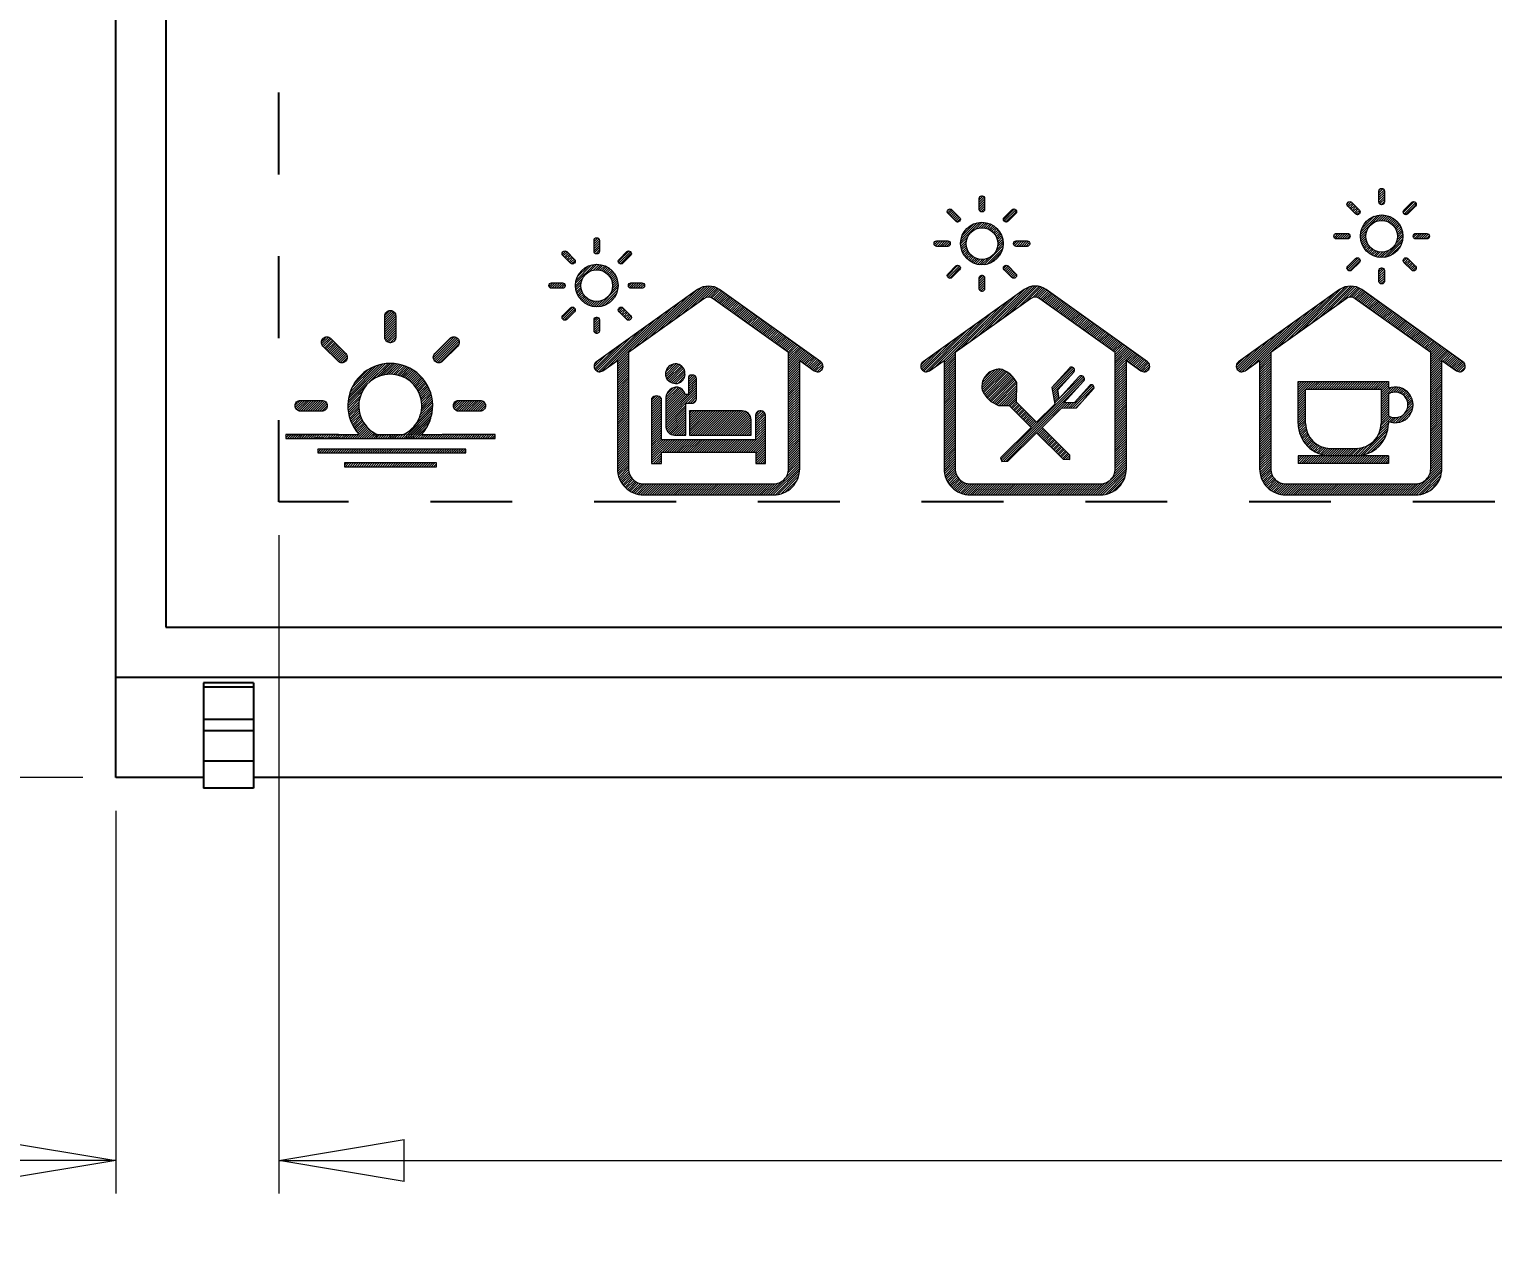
# Model space of a CAD drawing. Header units: millimetres. Extents: x 4624 to 4921, y -400 to -190.
# Drawn here: x 4691.94 to 4721.14, y -318.95 to -294.75 of the extents above; entities that cross this region are included whole.
import ezdxf

# ---------------------------------------------------------------- set-up
doc = ezdxf.new("R2010")
doc.units = ezdxf.units.MM
doc.header["$LTSCALE"] = 16.335
doc.header["$PDMODE"] = 3
doc.header["$PDSIZE"] = 8
doc.linetypes.add('DOT', pattern=[0.2, 0.1, -0.1])
doc.layers.get('0').update_dxf_attribs({"linetype": 'CONTINUOUS'})
doc.layers.get('Defpoints').update_dxf_attribs({"linetype": 'CONTINUOUS'})
doc.layers.add('DWG', color=7, linetype='CONTINUOUS')
doc.styles.add('ROMANC', font='romanc.shx', dxfattribs={"bigfont": 'gbcbig.shx'})
doc.dimstyles.new('YanXiu', dxfattribs={"dimtxt": 2.5, "dimasz": 2.5, "dimexe": 0.66, "dimexo": 0.66, "dimgap": 0.66, "dimtad": 0, "dimdsep": 46, "dimtxsty": 'ROMANC', "dimblk": 'CLOSED', "dimcen": 0, "dimclrd": 3, "dimclre": 9, "dimclrt": 42, "dimazin": 2, "dimtfac": 1, "dimtofl": 0, "dimtmove": 0, "dimatfit": 3, "dimldrblk": 'CLOSED', "dimfxl": 0, "dimlwd": 5, "dimlwe": 5, "dimarcsym": 0})
pattern_1 = [(45, (3509.869152, 180.505575), (-0.0231879591, 0.0231879591), [])]
pattern_2 = [(45, (3505.080837, 180.505575), (-0.0231879591, 0.0231879591), [])]
pattern_3 = [(45, (3507.586528, 180.505575), (-0.0231879591, 0.0231879591), [])]
pattern_4 = [(45, (3512.597066, 180.505575), (-0.0231879591, 0.0231879591), [])]

# ---------------------------------------------------------------- blocks, each defined once
blk = doc.blocks.new('_Closed')
at = {"color": 0, "linetype": 'ByBlock', "lineweight": -2}
for p, q in [((-1, 0.167), (0, 0)), ((-1, 0.167), (-1, -0.167)), ((0, 0), (-1, -0.167)), ((0, 0), (-1, 0))]:
    blk.add_line(p, q, dxfattribs=at)
blk = doc.blocks.new('*D47')
at = {"color": 9, "lineweight": 5, "transparency": 16777216}
for p, q in [((4696.918, -304.835), (4696.918, -317.972)), ((4766.918, -304.835), (4766.918, -317.972))]:
    blk.add_line(p, q, dxfattribs=at)
at = {"color": 3, "lineweight": 5, "transparency": 16777216}
for p, q in [((4699.418, -317.312), (4729.234, -317.312)), ((4764.418, -317.312), (4734.602, -317.312))]:
    blk.add_line(p, q, dxfattribs=at)
at = {"layer": 'Defpoints', "color": 0, "transparency": 16777216}
for p in [(4696.918, -304.175), (4766.918, -304.175), (4766.918, -317.312)]:
    blk.add_point(p, dxfattribs=at)
at = {"color": 3, "lineweight": 5, "transparency": 16777216, "xscale": 2.5, "yscale": 2.5, "zscale": 2.5, "rotation": 180}
blk.add_blockref('_Closed', (4696.918, -317.312), dxfattribs=at)
at = {"color": 3, "lineweight": 5, "transparency": 16777216, "xscale": 2.5, "yscale": 2.5, "zscale": 2.5}
blk.add_blockref('_Closed', (4766.918, -317.312), dxfattribs=at)
at = {"color": 42, "transparency": 16777216, "insert": (4731.918, -317.312), "char_height": 2.5, "attachment_point": 5, "style": 'ROMANC'}
blk.add_mtext('70', dxfattribs=at)
blk = doc.blocks.new('*D53')
at = {"color": 9, "lineweight": 5, "transparency": 16777216}
blk.add_line((4693.668, -310.335), (4693.668, -317.972), dxfattribs=at)
at = {"color": 3, "lineweight": 5, "transparency": 16777216}
for p, q in [((4691.168, -317.312), (4688.668, -317.312)), ((4699.418, -317.312), (4701.918, -317.312))]:
    blk.add_line(p, q, dxfattribs=at)
at = {"layer": 'Defpoints', "color": 0, "transparency": 16777216}
for p in [(4693.668, -309.675), (4693.668, -317.312), (4696.918, -317.312)]:
    blk.add_point(p, dxfattribs=at)
at = {"color": 3, "lineweight": 5, "transparency": 16777216, "xscale": 2.5, "yscale": 2.5, "zscale": 2.5}
blk.add_blockref('_Closed', (4693.668, -317.312), dxfattribs=at)
at = {"color": 3, "lineweight": 5, "transparency": 16777216, "xscale": 2.5, "yscale": 2.5, "zscale": 2.5, "rotation": 180}
blk.add_blockref('_Closed', (4696.918, -317.312), dxfattribs=at)
at = {"color": 42, "transparency": 16777216, "insert": (4684.198, -317.312), "char_height": 2.5, "attachment_point": 5, "style": 'ROMANC'}
blk.add_mtext('3.25', dxfattribs=at)
blk = doc.blocks.new('*D58')
at = {"color": 9, "lineweight": 5, "transparency": 16777216}
for p, q in [((4693.008, -265.175), (4680.72, -265.175)), ((4693.008, -309.675), (4680.72, -309.675))]:
    blk.add_line(p, q, dxfattribs=at)
at = {"color": 3, "lineweight": 5, "transparency": 16777216}
for p, q in [((4681.38, -267.675), (4681.38, -282.896)), ((4681.38, -307.175), (4681.38, -291.954))]:
    blk.add_line(p, q, dxfattribs=at)
at = {"layer": 'Defpoints', "color": 0, "transparency": 16777216}
for p in [(4693.668, -265.175), (4681.38, -309.675), (4693.668, -309.675)]:
    blk.add_point(p, dxfattribs=at)
at = {"color": 3, "lineweight": 5, "transparency": 16777216, "xscale": 2.5, "yscale": 2.5, "zscale": 2.5}
for p, rotation in [((4681.38, -265.175), 90), ((4681.38, -309.675), 270)]:
    blk.add_blockref('_Closed', p, dxfattribs=dict(at, rotation=rotation))
at = {"color": 42, "transparency": 16777216, "insert": (4681.38, -287.425), "char_height": 2.5, "attachment_point": 5, "rotation": 90, "style": 'ROMANC'}
blk.add_mtext('44.5', dxfattribs=at)

msp = doc.modelspace()

# ---------------------------------------------------------------- hatches: boundary and pattern name
at = {"lineweight": 0}
h = msp.add_hatch(dxfattribs=at)
h.set_pattern_fill('ANSI31', color=256, scale=0.010328)
h.set_pattern_definition(pattern_3)
edge = h.paths.add_edge_path()
edge.add_line((4711.621, -298.345), (4711.625, -298.349))
edge.add_arc((4711.589, -298.386), 0.0517, -45, 45, ccw=False)
edge.add_line((4711.625, -298.422), (4711.47, -298.577))
edge.add_arc((4711.434, -298.54), 0.0517, 225, 315, ccw=False)
edge.add_line((4711.397, -298.577), (4711.393, -298.573))
edge.add_arc((4711.43, -298.536), 0.0517, 135, 225, ccw=False)
edge.add_line((4711.393, -298.5), (4711.548, -298.345))
edge.add_arc((4711.585, -298.382), 0.0517, 45, 135, ccw=False)
edge = h.paths.add_edge_path()
edge.add_line((4711.902, -299.019), (4711.902, -299.024))
edge.add_arc((4711.851, -299.024), 0.0517, 270, 360, ccw=False)
edge.add_line((4711.851, -299.076), (4711.632, -299.076))
edge.add_arc((4711.632, -299.024), 0.0517, 180, 270, ccw=False)
edge.add_line((4711.58, -299.024), (4711.58, -299.019))
edge.add_arc((4711.632, -299.019), 0.0517, 90, 180, ccw=False)
edge.add_line((4711.632, -298.967), (4711.851, -298.967))
edge.add_arc((4711.851, -299.019), 0.0517, 0, 90, ccw=False)
edge = h.paths.add_edge_path()
edge.add_line((4711.625, -299.694), (4711.621, -299.698))
edge.add_arc((4711.585, -299.661), 0.0517, 225, 315, ccw=False)
edge.add_line((4711.548, -299.698), (4711.393, -299.543))
edge.add_arc((4711.43, -299.507), 0.0517, 135, 225, ccw=False)
edge.add_line((4711.393, -299.47), (4711.397, -299.466))
edge.add_arc((4711.434, -299.503), 0.0517, 45, 135, ccw=False)
edge.add_line((4711.47, -299.466), (4711.625, -299.621))
edge.add_arc((4711.589, -299.657), 0.0517, -45, 45, ccw=False)
edge = h.paths.add_edge_path()
edge.add_line((4710.952, -299.975), (4710.946, -299.975))
edge.add_arc((4710.946, -299.923), 0.0517, 180, 270, ccw=False)
edge.add_line((4710.894, -299.923), (4710.894, -299.705))
edge.add_arc((4710.946, -299.705), 0.0517, 90, 180, ccw=False)
edge.add_line((4710.946, -299.653), (4710.952, -299.653))
edge.add_arc((4710.952, -299.705), 0.0517, 0, 90, ccw=False)
edge.add_line((4711.003, -299.705), (4711.003, -299.923))
edge.add_arc((4710.952, -299.923), 0.0517, -90, 0, ccw=False)
edge = h.paths.add_edge_path()
edge.add_line((4710.277, -299.698), (4710.273, -299.694))
edge.add_arc((4710.309, -299.657), 0.0517, 135, 225, ccw=False)
edge.add_line((4710.273, -299.621), (4710.427, -299.466))
edge.add_arc((4710.464, -299.503), 0.0517, 45, 135, ccw=False)
edge.add_line((4710.5, -299.466), (4710.504, -299.47))
edge.add_arc((4710.468, -299.507), 0.0517, -45, 45, ccw=False)
edge.add_line((4710.504, -299.543), (4710.35, -299.698))
edge.add_arc((4710.313, -299.661), 0.0517, 225, 315, ccw=False)
edge = h.paths.add_edge_path()
edge.add_line((4709.995, -299.024), (4709.995, -299.019))
edge.add_arc((4710.047, -299.019), 0.0517, 90, 180, ccw=False)
edge.add_line((4710.047, -298.967), (4710.266, -298.967))
edge.add_arc((4710.266, -299.019), 0.0517, 0, 90, ccw=False)
edge.add_line((4710.317, -299.019), (4710.317, -299.024))
edge.add_arc((4710.266, -299.024), 0.0517, 270, 360, ccw=False)
edge.add_line((4710.266, -299.076), (4710.047, -299.076))
edge.add_arc((4710.047, -299.024), 0.0517, 180, 270, ccw=False)
edge = h.paths.add_edge_path()
edge.add_line((4710.273, -298.349), (4710.277, -298.345))
edge.add_arc((4710.313, -298.382), 0.0517, 45, 135, ccw=False)
edge.add_line((4710.35, -298.345), (4710.504, -298.5))
edge.add_arc((4710.468, -298.536), 0.0517, -45, 45, ccw=False)
edge.add_line((4710.504, -298.573), (4710.5, -298.577))
edge.add_arc((4710.464, -298.54), 0.0517, 225, 315, ccw=False)
edge.add_line((4710.427, -298.577), (4710.273, -298.422))
edge.add_arc((4710.309, -298.386), 0.0517, 135, 225, ccw=False)
edge = h.paths.add_edge_path()
edge.add_line((4710.946, -298.068), (4710.952, -298.068))
edge.add_arc((4710.952, -298.12), 0.0517, 0, 90, ccw=False)
edge.add_line((4711.003, -298.12), (4711.003, -298.338))
edge.add_arc((4710.952, -298.338), 0.0517, -90, 0, ccw=False)
edge.add_line((4710.952, -298.39), (4710.946, -298.39))
edge.add_arc((4710.946, -298.338), 0.0517, 180, 270, ccw=False)
edge.add_line((4710.894, -298.338), (4710.894, -298.12))
edge.add_arc((4710.946, -298.12), 0.0517, 90, 180, ccw=False)
edge = h.paths.add_edge_path()
edge.add_arc((4710.949, -299.021), 0.425, 0, 360)
edge = h.paths.add_edge_path(flags=17)
edge.add_arc((4710.949, -299.021), 0.316, 0, 360)
h = msp.add_hatch(dxfattribs=at)
h.set_pattern_fill('ANSI31', color=256, scale=0.010328)
h.set_pattern_definition(pattern_2)
edge = h.paths.add_edge_path()
edge.add_line((4719.597, -298.197), (4719.601, -298.201))
edge.add_arc((4719.564, -298.238), 0.0517, -45, 45, ccw=False)
edge.add_line((4719.601, -298.274), (4719.446, -298.429))
edge.add_arc((4719.41, -298.393), 0.0517, 225, 315, ccw=False)
edge.add_line((4719.373, -298.429), (4719.369, -298.425))
edge.add_arc((4719.406, -298.388), 0.0517, 135, 225, ccw=False)
edge.add_line((4719.369, -298.352), (4719.524, -298.197))
edge.add_arc((4719.56, -298.234), 0.0517, 45, 135, ccw=False)
edge = h.paths.add_edge_path()
edge.add_line((4719.878, -298.871), (4719.878, -298.876))
edge.add_arc((4719.827, -298.876), 0.0517, -90, 0, ccw=False)
edge.add_line((4719.827, -298.928), (4719.608, -298.928))
edge.add_arc((4719.608, -298.876), 0.0517, 180, 270, ccw=False)
edge.add_line((4719.556, -298.876), (4719.556, -298.871))
edge.add_arc((4719.608, -298.871), 0.0517, 90, 180, ccw=False)
edge.add_line((4719.608, -298.819), (4719.827, -298.819))
edge.add_arc((4719.827, -298.871), 0.0517, 0, 90, ccw=False)
edge = h.paths.add_edge_path()
edge.add_line((4719.601, -299.546), (4719.597, -299.55))
edge.add_arc((4719.56, -299.513), 0.0517, 225, 315, ccw=False)
edge.add_line((4719.524, -299.55), (4719.369, -299.395))
edge.add_arc((4719.406, -299.359), 0.0517, 135, 225, ccw=False)
edge.add_line((4719.369, -299.322), (4719.373, -299.318))
edge.add_arc((4719.41, -299.355), 0.0517, 45, 135, ccw=False)
edge.add_line((4719.446, -299.318), (4719.601, -299.473))
edge.add_arc((4719.564, -299.509), 0.0517, -45, 45, ccw=False)
edge = h.paths.add_edge_path()
edge.add_line((4718.928, -299.827), (4718.922, -299.827))
edge.add_arc((4718.922, -299.775), 0.0517, 180, 270, ccw=False)
edge.add_line((4718.87, -299.775), (4718.87, -299.557))
edge.add_arc((4718.922, -299.557), 0.0517, 90, 180, ccw=False)
edge.add_line((4718.922, -299.505), (4718.928, -299.505))
edge.add_arc((4718.928, -299.557), 0.0517, 0, 90, ccw=False)
edge.add_line((4718.979, -299.557), (4718.979, -299.775))
edge.add_arc((4718.928, -299.775), 0.0517, -90, 0, ccw=False)
edge = h.paths.add_edge_path()
edge.add_line((4718.252, -299.55), (4718.248, -299.546))
edge.add_arc((4718.285, -299.509), 0.0517, 135, 225, ccw=False)
edge.add_line((4718.248, -299.473), (4718.403, -299.318))
edge.add_arc((4718.44, -299.355), 0.0517, 45, 135, ccw=False)
edge.add_line((4718.476, -299.318), (4718.48, -299.322))
edge.add_arc((4718.444, -299.359), 0.0517, -45, 45, ccw=False)
edge.add_line((4718.48, -299.395), (4718.325, -299.55))
edge.add_arc((4718.289, -299.513), 0.0517, 225, 315, ccw=False)
edge = h.paths.add_edge_path()
edge.add_line((4717.971, -298.876), (4717.971, -298.871))
edge.add_arc((4718.023, -298.871), 0.0517, 90, 180, ccw=False)
edge.add_line((4718.023, -298.819), (4718.241, -298.819))
edge.add_arc((4718.241, -298.871), 0.0517, 0, 90, ccw=False)
edge.add_line((4718.293, -298.871), (4718.293, -298.876))
edge.add_arc((4718.241, -298.876), 0.0517, -90, 0, ccw=False)
edge.add_line((4718.241, -298.928), (4718.023, -298.928))
edge.add_arc((4718.023, -298.876), 0.0517, 180, 270, ccw=False)
edge = h.paths.add_edge_path()
edge.add_line((4718.248, -298.201), (4718.252, -298.197))
edge.add_arc((4718.289, -298.234), 0.0517, 45, 135, ccw=False)
edge.add_line((4718.325, -298.197), (4718.48, -298.352))
edge.add_arc((4718.444, -298.388), 0.0517, -45, 45, ccw=False)
edge.add_line((4718.48, -298.425), (4718.476, -298.429))
edge.add_arc((4718.44, -298.393), 0.0517, 225, 315, ccw=False)
edge.add_line((4718.403, -298.429), (4718.248, -298.274))
edge.add_arc((4718.285, -298.238), 0.0517, 135, 225, ccw=False)
edge = h.paths.add_edge_path()
edge.add_line((4718.922, -297.92), (4718.928, -297.92))
edge.add_arc((4718.928, -297.972), 0.0517, 0, 90, ccw=False)
edge.add_line((4718.979, -297.972), (4718.979, -298.19))
edge.add_arc((4718.928, -298.19), 0.0517, -90, 0, ccw=False)
edge.add_line((4718.928, -298.242), (4718.922, -298.242))
edge.add_arc((4718.922, -298.19), 0.0517, 180, 270, ccw=False)
edge.add_line((4718.87, -298.19), (4718.87, -297.972))
edge.add_arc((4718.922, -297.972), 0.0517, 90, 180, ccw=False)
edge = h.paths.add_edge_path()
edge.add_arc((4718.925, -298.874), 0.425, 0, 360)
edge = h.paths.add_edge_path(flags=17)
edge.add_arc((4718.925, -298.874), 0.316, 0, 360)
h = msp.add_hatch(dxfattribs=at)
h.set_pattern_fill('ANSI31', color=256, scale=0.010328)
h.set_pattern_definition(pattern_1)
edge = h.paths.add_edge_path()
edge.add_line((4703.936, -299.182), (4703.94, -299.186))
edge.add_arc((4703.904, -299.223), 0.0517, -45, 45, ccw=False)
edge.add_line((4703.94, -299.259), (4703.786, -299.414))
edge.add_arc((4703.749, -299.377), 0.0517, 225, 315, ccw=False)
edge.add_line((4703.713, -299.414), (4703.709, -299.41))
edge.add_arc((4703.745, -299.373), 0.0517, 135, 225, ccw=False)
edge.add_line((4703.709, -299.337), (4703.863, -299.182))
edge.add_arc((4703.9, -299.219), 0.0517, 45, 135, ccw=False)
edge = h.paths.add_edge_path()
edge.add_line((4704.218, -299.855), (4704.218, -299.861))
edge.add_arc((4704.166, -299.861), 0.0517, 270, 360, ccw=False)
edge.add_line((4704.166, -299.913), (4703.947, -299.913))
edge.add_arc((4703.947, -299.861), 0.0517, 180, 270, ccw=False)
edge.add_line((4703.896, -299.861), (4703.896, -299.855))
edge.add_arc((4703.947, -299.855), 0.0517, 90, 180, ccw=False)
edge.add_line((4703.947, -299.804), (4704.166, -299.804))
edge.add_arc((4704.166, -299.855), 0.0517, 0, 90, ccw=False)
edge = h.paths.add_edge_path()
edge.add_line((4703.94, -300.531), (4703.936, -300.535))
edge.add_arc((4703.9, -300.498), 0.0517, 225, 315, ccw=False)
edge.add_line((4703.863, -300.535), (4703.709, -300.38))
edge.add_arc((4703.745, -300.343), 0.0517, 135, 225, ccw=False)
edge.add_line((4703.709, -300.307), (4703.713, -300.303))
edge.add_arc((4703.749, -300.339), 0.0517, 45, 135, ccw=False)
edge.add_line((4703.786, -300.303), (4703.94, -300.458))
edge.add_arc((4703.904, -300.494), 0.0517, -45, 45, ccw=False)
edge = h.paths.add_edge_path()
edge.add_line((4703.267, -300.812), (4703.261, -300.812))
edge.add_arc((4703.261, -300.76), 0.0517, 180, 270, ccw=False)
edge.add_line((4703.209, -300.76), (4703.209, -300.541))
edge.add_arc((4703.261, -300.541), 0.0517, 90, 180, ccw=False)
edge.add_line((4703.261, -300.49), (4703.267, -300.49))
edge.add_arc((4703.267, -300.541), 0.0517, 0, 90, ccw=False)
edge.add_line((4703.319, -300.541), (4703.319, -300.76))
edge.add_arc((4703.267, -300.76), 0.0517, -90, 0, ccw=False)
edge = h.paths.add_edge_path()
edge.add_line((4702.592, -300.535), (4702.588, -300.531))
edge.add_arc((4702.624, -300.494), 0.0517, 135, 225, ccw=False)
edge.add_line((4702.588, -300.458), (4702.742, -300.303))
edge.add_arc((4702.779, -300.339), 0.0517, 45, 135, ccw=False)
edge.add_line((4702.815, -300.303), (4702.819, -300.307))
edge.add_arc((4702.783, -300.343), 0.0517, -45, 45, ccw=False)
edge.add_line((4702.819, -300.38), (4702.665, -300.535))
edge.add_arc((4702.628, -300.498), 0.0517, 225, 315, ccw=False)
edge = h.paths.add_edge_path()
edge.add_line((4702.31, -299.861), (4702.31, -299.855))
edge.add_arc((4702.362, -299.855), 0.0517, 90, 180, ccw=False)
edge.add_line((4702.362, -299.804), (4702.581, -299.804))
edge.add_arc((4702.581, -299.855), 0.0517, 0, 90, ccw=False)
edge.add_line((4702.632, -299.855), (4702.632, -299.861))
edge.add_arc((4702.581, -299.861), 0.0517, -90, 0, ccw=False)
edge.add_line((4702.581, -299.913), (4702.362, -299.913))
edge.add_arc((4702.362, -299.861), 0.0517, 180, 270, ccw=False)
edge = h.paths.add_edge_path()
edge.add_line((4702.588, -299.186), (4702.592, -299.182))
edge.add_arc((4702.628, -299.219), 0.0517, 45, 135, ccw=False)
edge.add_line((4702.665, -299.182), (4702.819, -299.337))
edge.add_arc((4702.783, -299.373), 0.0517, -45, 45, ccw=False)
edge.add_line((4702.819, -299.41), (4702.815, -299.414))
edge.add_arc((4702.779, -299.377), 0.0517, 225, 315, ccw=False)
edge.add_line((4702.742, -299.414), (4702.588, -299.259))
edge.add_arc((4702.624, -299.223), 0.0517, 135, 225, ccw=False)
edge = h.paths.add_edge_path()
edge.add_line((4703.261, -298.905), (4703.267, -298.905))
edge.add_arc((4703.267, -298.956), 0.0517, 0, 90, ccw=False)
edge.add_line((4703.319, -298.956), (4703.319, -299.175))
edge.add_arc((4703.267, -299.175), 0.0517, -90, 0, ccw=False)
edge.add_line((4703.267, -299.227), (4703.261, -299.227))
edge.add_arc((4703.261, -299.175), 0.0517, 180, 270, ccw=False)
edge.add_line((4703.209, -299.175), (4703.209, -298.956))
edge.add_arc((4703.261, -298.956), 0.0517, 90, 180, ccw=False)
edge = h.paths.add_edge_path()
edge.add_arc((4703.264, -299.858), 0.425, 0, 360)
edge = h.paths.add_edge_path(flags=17)
edge.add_arc((4703.264, -299.858), 0.316, 0, 360)
h = msp.add_hatch(dxfattribs=at)
h.set_pattern_fill('ANSI31', color=256, scale=0.010328)
h.set_pattern_definition(pattern_1)
h.paths.add_polyline_path([(4705.716, -299.94, 0.320007), (4705.274, -299.94), (4703.257, -301.378, 0.414214), (4703.231, -301.532, 0.414214), (4703.386, -301.558), (4703.677, -301.351), (4703.677, -303.512, 0.414214), (4704.2, -304.036), (4706.789, -304.036, 0.414214), (4707.313, -303.512), (4707.313, -301.351), (4707.603, -301.558, 0.414214), (4707.758, -301.532, 0.414214), (4707.732, -301.378)])
h.paths.add_polyline_path([(4707.091, -301.193), (4707.091, -303.512, -0.414214), (4706.789, -303.814), (4704.2, -303.814, -0.414214), (4703.899, -303.512), (4703.899, -301.193), (4705.402, -300.12, -0.320007), (4705.587, -300.12)], flags=16)
h.paths.add_polyline_path([(4706.628, -303.406), (4706.435, -303.406), (4706.435, -303.181), (4704.555, -303.181), (4704.554, -303.406), (4704.358, -303.406), (4704.357, -302.112, -0.53719), (4704.554, -302.112), (4704.554, -302.934), (4706.434, -302.934), (4706.434, -302.402), (4706.506, -302.35), (4706.611, -302.372), (4706.628, -302.432)], flags=0)
h.paths.add_polyline_path([(4706.344, -302.537), (4706.344, -302.844), (4705.114, -302.844), (4705.114, -302.359), (4706.164, -302.359, -0.41095)], flags=0)
h.paths.add_polyline_path([(4705.257, -301.711), (4705.257, -302.095, -0.328197), (4705.188, -302.205), (4705.043, -302.205), (4705.043, -302.844), (4704.838, -302.844, -0.392862), (4704.641, -302.684), (4704.641, -302.139, -0.468368), (4704.883, -301.886, -0.285151), (4705.031, -302.032), (4705.093, -302.032), (4705.093, -301.704, -0.474701), (4705.15, -301.645, -0.5067)], flags=0)
h.paths.add_polyline_path([(4705.024, -301.614, -0.168253), (4705.003, -301.713, -0.200639), (4704.908, -301.802, -0.179869), (4704.766, -301.797, -0.093538), (4704.693, -301.752, -0.283446), (4704.635, -301.599, -0.101433), (4704.665, -301.519, -0.191737), (4704.753, -301.44, -0.1917), (4704.899, -301.431, -0.08665), (4704.952, -301.459, -0.249248)], flags=0)
h = msp.add_hatch(dxfattribs=at)
h.set_pattern_fill('ANSI31', color=256, scale=0.010328)
h.set_pattern_definition(pattern_3)
h.paths.add_polyline_path([(4713.831, -301.351), (4714.121, -301.558, 0.414214), (4714.276, -301.532, 0.414214), (4714.25, -301.378), (4712.234, -299.94, 0.320007), (4711.791, -299.94), (4709.775, -301.378, 0.414214), (4709.749, -301.532, 0.414214), (4709.904, -301.558), (4710.194, -301.351), (4710.194, -303.512, 0.414214), (4710.718, -304.036), (4713.307, -304.036, 0.414214), (4713.831, -303.512)])
h.paths.add_polyline_path([(4713.609, -303.512, -0.414214), (4713.307, -303.814), (4710.718, -303.814, -0.414214), (4710.416, -303.512), (4710.416, -301.193), (4711.92, -300.12, -0.320007), (4712.105, -300.12), (4713.609, -301.193)], flags=16)
h.paths.add_polyline_path([(4713.174, -301.921), (4712.834, -302.298), (4712.536, -302.305), (4712.148, -302.69), (4712.706, -303.243), (4712.702, -303.325), (4712.57, -303.322), (4712.04, -302.796), (4711.469, -303.362), (4711.346, -303.366), (4711.321, -303.296), (4711.933, -302.69), (4711.49, -302.251), (4711.282, -302.249, -0.215452), (4710.956, -301.943, -0.538848), (4711.358, -301.535, -0.169507), (4711.647, -301.794), (4711.641, -302.187), (4712.04, -302.583), (4712.403, -302.223), (4712.344, -301.892), (4712.693, -301.504, -1), (4712.783, -301.585), (4712.465, -301.938), (4712.492, -302.112), (4712.883, -301.678, -1), (4712.978, -301.763), (4712.586, -302.197), (4712.794, -302.193), (4713.1, -301.854, -1)], flags=0)
h = msp.add_hatch(dxfattribs=at)
h.set_pattern_fill('ANSI31', color=256, scale=0.010328)
h.set_pattern_definition(pattern_2)
h.paths.add_polyline_path([(4720.416, -301.558, 0.414214), (4720.57, -301.532, 0.414214), (4720.545, -301.378), (4718.528, -299.94, 0.320007), (4718.086, -299.94), (4716.07, -301.378, 0.414214), (4716.044, -301.532, 0.414214), (4716.199, -301.558), (4716.489, -301.351), (4716.489, -303.512, 0.414214), (4717.013, -304.036), (4719.602, -304.036, 0.414214), (4720.125, -303.512), (4720.125, -301.351)])
h.paths.add_polyline_path([(4719.903, -303.512, -0.414214), (4719.602, -303.814), (4717.013, -303.814, -0.414214), (4716.711, -303.512), (4716.711, -301.193), (4718.215, -300.12, -0.320007), (4718.399, -300.12), (4719.903, -301.193)], flags=16)
h.paths.add_polyline_path([(4719.06, -302.568), (4719.06, -302.607, -0.414214), (4718.413, -303.254), (4719.06, -303.254), (4719.06, -303.406), (4717.258, -303.406), (4717.258, -303.254), (4717.905, -303.254, -0.414214), (4717.258, -302.607), (4717.258, -301.775), (4719.06, -301.775), (4719.06, -301.909, -1.486046)], flags=0)
h.paths.add_polyline_path([(4719.06, -302.454), (4719.06, -302.022, -1.797434)], flags=0)
h.paths.add_polyline_path([(4718.913, -301.923), (4718.913, -302.607, -0.414214), (4718.413, -303.106), (4717.905, -303.106, -0.414214), (4717.406, -302.607), (4717.406, -301.923)], flags=0)
h = msp.add_hatch(dxfattribs=at)
h.set_pattern_fill('ANSI31', color=256, scale=0.010328)
h.set_pattern_definition(pattern_4)
h.paths.add_polyline_path([(4700.65, -303.122), (4697.697, -303.122), (4697.697, -303.198), (4700.65, -303.198)])
h.paths.add_polyline_path([(4700.065, -303.473), (4700.065, -303.397), (4698.229, -303.397), (4698.229, -303.473)])
edge = h.paths.add_edge_path(flags=17)
edge.add_line((4701.044, -302.254), (4701.044, -302.259))
edge.add_arc((4700.938, -302.259), 0.106, 270, 360, ccw=False)
edge.add_line((4700.938, -302.365), (4700.509, -302.365))
edge.add_arc((4700.509, -302.259), 0.106, 180, 270, ccw=False)
edge.add_line((4700.403, -302.259), (4700.403, -302.254))
edge.add_arc((4700.509, -302.254), 0.106, 90, 180, ccw=False)
edge.add_line((4700.509, -302.148), (4700.938, -302.148))
edge.add_arc((4700.938, -302.254), 0.106, 0, 90, ccw=False)
edge = h.paths.add_edge_path()
edge.add_line((4699.142, -300.356), (4699.147, -300.356))
edge.add_arc((4699.147, -300.463), 0.106, 0, 90, ccw=False)
edge.add_line((4699.253, -300.463), (4699.253, -300.892))
edge.add_arc((4699.147, -300.892), 0.106, 270, 360, ccw=False)
edge.add_line((4699.147, -300.998), (4699.142, -300.998))
edge.add_arc((4699.142, -300.892), 0.106, 180, 270, ccw=False)
edge.add_line((4699.036, -300.892), (4699.036, -300.463))
edge.add_arc((4699.142, -300.463), 0.106, 90, 180, ccw=False)
edge = h.paths.add_edge_path()
edge.add_line((4700.486, -300.911), (4700.489, -300.914))
edge.add_arc((4700.414, -300.99), 0.106, -45, 45, ccw=False)
edge.add_line((4700.489, -301.065), (4700.186, -301.368))
edge.add_arc((4700.111, -301.293), 0.106, 225, 315, ccw=False)
edge.add_line((4700.036, -301.368), (4700.033, -301.365))
edge.add_arc((4700.108, -301.29), 0.106, 135, 225, ccw=False)
edge.add_line((4700.033, -301.215), (4700.336, -300.911))
edge.add_arc((4700.411, -300.987), 0.106, 45, 135, ccw=False)
edge = h.paths.add_edge_path(flags=17)
edge.add_line((4697.245, -302.259), (4697.245, -302.254))
edge.add_arc((4697.351, -302.254), 0.106, 90, 180, ccw=False)
edge.add_line((4697.351, -302.148), (4697.78, -302.148))
edge.add_arc((4697.78, -302.254), 0.106, 0, 90, ccw=False)
edge.add_line((4697.886, -302.254), (4697.886, -302.259))
edge.add_arc((4697.78, -302.259), 0.106, 270, 360, ccw=False)
edge.add_line((4697.78, -302.365), (4697.351, -302.365))
edge.add_arc((4697.351, -302.259), 0.106, 180, 270, ccw=False)
edge = h.paths.add_edge_path()
edge.add_line((4697.8, -300.914), (4697.803, -300.911))
edge.add_arc((4697.878, -300.987), 0.106, 45, 135, ccw=False)
edge.add_line((4697.953, -300.911), (4698.256, -301.215))
edge.add_arc((4698.181, -301.29), 0.106, -45, 45, ccw=False)
edge.add_line((4698.256, -301.365), (4698.253, -301.368))
edge.add_arc((4698.178, -301.293), 0.106, 225, 315, ccw=False)
edge.add_line((4698.103, -301.368), (4697.8, -301.065))
edge.add_arc((4697.875, -300.99), 0.106, 135, 225, ccw=False)
edge = h.paths.add_edge_path()
edge.add_line((4699.765, -302.832), (4700.18, -302.832))
edge.add_line((4701.24, -302.908), (4701.24, -302.832))
edge.add_line((4698.113, -302.832), (4698.524, -302.832))
edge.add_line((4698.891, -302.832), (4699.398, -302.832))
edge.add_line((4701.24, -302.832), (4700.18, -302.832))
edge.add_line((4697.057, -302.907), (4701.24, -302.908))
edge.add_line((4697.057, -302.832), (4697.057, -302.907))
edge.add_line((4698.113, -302.832), (4697.057, -302.832))
edge.add_arc((4699.144, -302.256), 0.846, 317.1144, 582.8856)
edge.add_arc((4699.144, -302.256), 0.629, 293.7233, 606.2767)
h = msp.add_hatch(dxfattribs=at)
h.set_pattern_fill('ANSI31', color=256, scale=0.010328)
h.set_pattern_definition(pattern_4)
h.paths.add_polyline_path([(4698.524, -302.832), (4698.113, -302.832), (4697.057, -302.832), (4697.057, -302.907), (4701.24, -302.908), (4701.24, -302.832), (4700.18, -302.832), (4699.765, -302.832, 2.293002)])
h.paths.add_polyline_path([(4699.398, -302.832), (4698.891, -302.832, -4.755778)], flags=16)
h = msp.add_hatch(dxfattribs=at)
h.set_pattern_fill('ANSI31', color=256, scale=0.010328)
h.set_pattern_definition(pattern_1)
edge = h.paths.add_edge_path()
edge.add_arc((4704.788, -301.628), 0.156, 169.0103, 206.8249)
edge.add_arc((4704.847, -301.58), 0.232, 211.0129, 249.498)
edge.add_arc((4704.844, -301.609), 0.203, 247.5174, 288.3041)
edge.add_arc((4704.849, -301.644), 0.169, 290.3895, 335.7701)
edge.add_arc((4704.871, -301.633), 0.154, 328.774, 366.9769)
edge.add_arc((4704.842, -301.604), 0.182, 356.8467, 412.8295)
edge.add_arc((4704.845, -301.598), 0.176, 52.3996, 72.2088)
edge.add_arc((4704.838, -301.62), 0.198, 71.9587, 115.3664)
edge.add_arc((4704.807, -301.59), 0.159, 110.0507, 153.4668)
edge.add_arc((4704.845, -301.631), 0.212, 148.021, 171.1885)
edge = h.paths.add_edge_path()
edge.add_line((4706.435, -303.181), (4706.435, -303.406))
edge.add_line((4706.435, -303.406), (4706.628, -303.406))
edge.add_line((4706.628, -303.406), (4706.628, -302.44))
edge.add_line((4706.628, -302.44), (4706.627, -302.427))
edge.add_line((4706.627, -302.427), (4706.623, -302.415))
edge.add_line((4706.623, -302.415), (4706.617, -302.403))
edge.add_line((4706.617, -302.403), (4706.609, -302.392))
edge.add_line((4706.609, -302.392), (4706.6, -302.382))
edge.add_line((4706.6, -302.382), (4706.588, -302.373))
edge.add_line((4706.588, -302.373), (4706.575, -302.366))
edge.add_line((4706.575, -302.366), (4706.561, -302.362))
edge.add_line((4706.561, -302.362), (4706.546, -302.358))
edge.add_line((4706.546, -302.358), (4706.531, -302.357))
edge.add_line((4706.531, -302.357), (4706.516, -302.358))
edge.add_line((4706.516, -302.358), (4706.501, -302.362))
edge.add_line((4706.501, -302.362), (4706.487, -302.366))
edge.add_line((4706.487, -302.366), (4706.474, -302.373))
edge.add_line((4706.474, -302.373), (4706.462, -302.382))
edge.add_line((4706.462, -302.382), (4706.452, -302.392))
edge.add_line((4706.452, -302.392), (4706.444, -302.403))
edge.add_line((4706.444, -302.403), (4706.439, -302.415))
edge.add_line((4706.439, -302.415), (4706.435, -302.427))
edge.add_line((4706.435, -302.427), (4706.434, -302.44))
edge.add_line((4706.434, -302.44), (4706.434, -302.934))
edge.add_line((4706.434, -302.934), (4704.554, -302.934))
edge.add_line((4704.554, -302.934), (4704.554, -302.112))
edge.add_arc((4704.456, -302.178), 0.118, 33.5115, 146.4885)
edge.add_line((4704.357, -302.112), (4704.358, -303.406))
edge.add_line((4704.358, -303.406), (4704.554, -303.406))
edge.add_line((4704.554, -303.406), (4704.555, -303.181))
edge.add_line((4704.555, -303.181), (4706.435, -303.181))
edge = h.paths.add_edge_path(flags=17)
edge.add_line((4705.114, -302.844), (4706.344, -302.844))
edge.add_line((4706.344, -302.844), (4706.344, -302.537))
edge.add_arc((4706.164, -302.539), 0.18, 0.7131, 90.0739)
edge.add_line((4706.164, -302.359), (4705.114, -302.359))
edge.add_line((4705.114, -302.359), (4705.114, -302.844))
edge = h.paths.add_edge_path()
edge.add_line((4705.257, -302.112), (4705.257, -301.711))
edge.add_arc((4705.18, -301.723), 0.078, 8.6724, 93.1204)
edge.add_line((4705.175, -301.645), (4705.15, -301.645))
edge.add_arc((4705.145, -301.697), 0.053, 85.2272, 186.8022)
edge.add_line((4705.093, -301.704), (4705.093, -302.032))
edge.add_line((4705.093, -302.032), (4705.031, -302.032))
edge.add_arc((4704.84, -302.079), 0.197, 13.5308, 77.1929)
edge.add_arc((4704.867, -302.114), 0.228, 86.0086, 173.6039)
edge.add_line((4704.641, -302.088), (4704.641, -302.684))
edge.add_arc((4704.826, -302.658), 0.187, 187.9641, 266.244)
edge.add_line((4704.814, -302.844), (4705.043, -302.844))
edge.add_line((4705.043, -302.844), (4705.043, -302.205))
edge.add_line((4705.043, -302.205), (4705.188, -302.205))
edge.add_arc((4705.147, -302.103), 0.11, 291.8658, 355.4556)
h = msp.add_hatch(dxfattribs=at)
h.set_pattern_fill('ANSI31', color=256, scale=0.010328)
h.set_pattern_definition(pattern_3)
edge = h.paths.add_edge_path()
edge.add_line((4711.49, -302.251), (4711.933, -302.69))
edge.add_line((4711.933, -302.69), (4711.321, -303.296))
edge.add_line((4711.321, -303.296), (4711.346, -303.366))
edge.add_line((4711.346, -303.366), (4711.469, -303.362))
edge.add_line((4711.469, -303.362), (4712.04, -302.796))
edge.add_line((4712.04, -302.796), (4712.57, -303.322))
edge.add_line((4712.57, -303.322), (4712.702, -303.325))
edge.add_line((4712.702, -303.325), (4712.706, -303.243))
edge.add_line((4712.706, -303.243), (4712.148, -302.69))
edge.add_line((4712.148, -302.69), (4712.536, -302.305))
edge.add_line((4712.536, -302.305), (4712.834, -302.298))
edge.add_line((4712.834, -302.298), (4713.174, -301.921))
edge.add_arc((4713.137, -301.887), 0.05, 318.0103, 498.0103)
edge.add_line((4713.1, -301.854), (4712.794, -302.193))
edge.add_line((4712.794, -302.193), (4712.586, -302.197))
edge.add_line((4712.586, -302.197), (4712.978, -301.763))
edge.add_arc((4712.93, -301.721), 0.0636, 318.0103, 498.0103)
edge.add_line((4712.883, -301.678), (4712.492, -302.112))
edge.add_line((4712.492, -302.112), (4712.465, -301.938))
edge.add_line((4712.465, -301.938), (4712.783, -301.585))
edge.add_arc((4712.738, -301.544), 0.0606, 318.0103, 498.0103)
edge.add_line((4712.693, -301.504), (4712.344, -301.892))
edge.add_line((4712.344, -301.892), (4712.403, -302.223))
edge.add_line((4712.403, -302.223), (4712.04, -302.583))
edge.add_line((4712.04, -302.583), (4711.641, -302.187))
edge.add_line((4711.641, -302.187), (4711.647, -301.794))
edge.add_arc((4711.131, -302.078), 0.589, 28.7876, 67.27)
edge.add_arc((4711.292, -301.872), 0.344, 78.7907, 192.0623)
edge.add_arc((4711.457, -301.735), 0.543, 202.5636, 251.198)
edge.add_line((4711.282, -302.249), (4711.49, -302.251))
h = msp.add_hatch(dxfattribs=at)
h.set_pattern_fill('ANSI31', color=256, scale=0.010328)
h.set_pattern_definition(pattern_2)
edge = h.paths.add_edge_path(flags=16)
edge.add_line((4717.905, -303.106), (4718.413, -303.106))
edge.add_arc((4718.413, -302.607), 0.499, 270, 360)
edge.add_line((4718.913, -302.607), (4718.913, -301.923))
edge.add_line((4718.913, -301.923), (4717.406, -301.923))
edge.add_line((4717.406, -301.923), (4717.406, -302.607))
edge.add_arc((4717.905, -302.607), 0.499, 180, 270)
h.paths.add_polyline_path([(4719.06, -303.254), (4719.06, -303.406), (4717.258, -303.406), (4717.258, -303.254)])
edge = h.paths.add_edge_path()
edge.add_arc((4719.195, -302.238), 0.356, 247.8753, 472.1247)
edge.add_line((4719.06, -301.909), (4719.06, -301.775))
edge.add_line((4719.06, -301.775), (4717.258, -301.775))
edge.add_line((4717.258, -301.775), (4717.258, -302.607))
edge.add_arc((4717.905, -302.607), 0.647, 180, 270)
edge.add_line((4717.905, -303.254), (4718.413, -303.254))
edge.add_arc((4718.413, -302.607), 0.647, 270, 360)
edge.add_line((4719.06, -302.607), (4719.06, -302.568))
edge = h.paths.add_edge_path(flags=16)
edge.add_arc((4719.195, -302.238), 0.254, 238.1786, 481.8214)
edge.add_line((4719.06, -302.022), (4719.06, -302.454))

# ---------------------------------------------------------------- linework, layer by layer
at = {"color": 7, "linetype": 'Continuous'}
for p, q in [((4693.668, -309.675), (4693.668, -265.175)), ((4694.668, -268.175), (4694.668, -306.675)), ((4694.668, -306.675), (4769.168, -306.675)), ((4770.168, -307.675), (4693.668, -307.675)), ((4695.418, -307.785), (4695.418, -309.885)), ((4696.418, -307.785), (4695.418, -307.785)), ((4696.418, -307.869), (4695.418, -307.869)), ((4696.418, -307.785), (4696.418, -309.885)), ((4696.418, -308.514), (4695.418, -308.514)), ((4696.418, -308.744), (4695.418, -308.744)), ((4696.418, -309.348), (4695.418, -309.348)), ((4695.418, -309.675), (4693.668, -309.675)), ((4767.418, -309.675), (4696.418, -309.675)), ((4696.418, -309.885), (4695.418, -309.885))]:
    msp.add_line(p, q, dxfattribs=at)
at = {"color": 4, "linetype": 'DOT'}
msp.add_lwpolyline([(4766.918, -304.175), (4696.918, -304.175), (4696.918, -270.675), (4766.918, -270.675)], close=True, dxfattribs=at)
at = {"lineweight": 0}
for points in [[(4710.946, -298.068), (4710.952, -298.068, -0.414214), (4711.003, -298.12), (4711.003, -298.338, -0.414214), (4710.952, -298.39), (4710.946, -298.39, -0.414214), (4710.894, -298.338), (4710.894, -298.12, -0.414214)], [(4718.922, -297.92), (4718.928, -297.92, -0.414214), (4718.979, -297.972), (4718.979, -298.19, -0.414214), (4718.928, -298.242), (4718.922, -298.242, -0.414214), (4718.87, -298.19), (4718.87, -297.972, -0.414214)], [(4710.273, -298.349), (4710.277, -298.345, -0.414214), (4710.35, -298.345), (4710.504, -298.5, -0.414214), (4710.504, -298.573), (4710.5, -298.577, -0.414214), (4710.427, -298.577), (4710.273, -298.422, -0.414214)], [(4711.621, -298.345), (4711.625, -298.349, -0.414214), (4711.625, -298.422), (4711.47, -298.577, -0.414214), (4711.397, -298.577), (4711.393, -298.573, -0.414214), (4711.393, -298.5), (4711.548, -298.345, -0.414214)], [(4718.248, -298.201), (4718.252, -298.197, -0.414214), (4718.325, -298.197), (4718.48, -298.352, -0.414214), (4718.48, -298.425), (4718.476, -298.429, -0.414214), (4718.403, -298.429), (4718.248, -298.274, -0.414214)], [(4719.597, -298.197), (4719.601, -298.201, -0.414214), (4719.601, -298.274), (4719.446, -298.429, -0.414214), (4719.373, -298.429), (4719.369, -298.425, -0.414214), (4719.369, -298.352), (4719.524, -298.197, -0.414214)], [(4703.261, -298.905), (4703.267, -298.905, -0.414214), (4703.319, -298.956), (4703.319, -299.175, -0.414214), (4703.267, -299.227), (4703.261, -299.227, -0.414214), (4703.209, -299.175), (4703.209, -298.956, -0.414214)], [(4709.995, -299.024), (4709.995, -299.019, -0.414214), (4710.047, -298.967), (4710.266, -298.967, -0.414214), (4710.317, -299.019), (4710.317, -299.024, -0.414214), (4710.266, -299.076), (4710.047, -299.076, -0.414214)], [(4711.902, -299.019), (4711.902, -299.024, -0.414214), (4711.851, -299.076), (4711.632, -299.076, -0.414214), (4711.58, -299.024), (4711.58, -299.019, -0.414214), (4711.632, -298.967), (4711.851, -298.967, -0.414214)], [(4717.971, -298.876), (4717.971, -298.871, -0.414214), (4718.023, -298.819), (4718.241, -298.819, -0.414214), (4718.293, -298.871), (4718.293, -298.876, -0.414214), (4718.241, -298.928), (4718.023, -298.928, -0.414214)], [(4719.878, -298.871), (4719.878, -298.876, -0.414214), (4719.827, -298.928), (4719.608, -298.928, -0.414214), (4719.556, -298.876), (4719.556, -298.871, -0.414214), (4719.608, -298.819), (4719.827, -298.819, -0.414214)], [(4702.588, -299.186), (4702.592, -299.182, -0.414214), (4702.665, -299.182), (4702.819, -299.337, -0.414214), (4702.819, -299.41), (4702.815, -299.414, -0.414214), (4702.742, -299.414), (4702.588, -299.259, -0.414214)], [(4703.936, -299.182), (4703.94, -299.186, -0.414214), (4703.94, -299.259), (4703.786, -299.414, -0.414214), (4703.713, -299.414), (4703.709, -299.41, -0.414214), (4703.709, -299.337), (4703.863, -299.182, -0.414214)], [(4710.277, -299.698), (4710.273, -299.694, -0.414214), (4710.273, -299.621), (4710.427, -299.466, -0.414214), (4710.5, -299.466), (4710.504, -299.47, -0.414214), (4710.504, -299.543), (4710.35, -299.698, -0.414214)], [(4711.625, -299.694), (4711.621, -299.698, -0.414214), (4711.548, -299.698), (4711.393, -299.543, -0.414214), (4711.393, -299.47), (4711.397, -299.466, -0.414214), (4711.47, -299.466), (4711.625, -299.621, -0.414214)], [(4718.252, -299.55), (4718.248, -299.546, -0.414214), (4718.248, -299.473), (4718.403, -299.318, -0.414214), (4718.476, -299.318), (4718.48, -299.322, -0.414214), (4718.48, -299.395), (4718.325, -299.55, -0.414214)], [(4718.928, -299.827), (4718.922, -299.827, -0.414214), (4718.87, -299.775), (4718.87, -299.557, -0.414214), (4718.922, -299.505), (4718.928, -299.505, -0.414214), (4718.979, -299.557), (4718.979, -299.775, -0.414214)], [(4719.601, -299.546), (4719.597, -299.55, -0.414214), (4719.524, -299.55), (4719.369, -299.395, -0.414214), (4719.369, -299.322), (4719.373, -299.318, -0.414214), (4719.446, -299.318), (4719.601, -299.473, -0.414214)], [(4702.31, -299.861), (4702.31, -299.855, -0.414214), (4702.362, -299.804), (4702.581, -299.804, -0.414214), (4702.632, -299.855), (4702.632, -299.861, -0.414214), (4702.581, -299.913), (4702.362, -299.913, -0.414214)], [(4704.218, -299.855), (4704.218, -299.861, -0.414214), (4704.166, -299.913), (4703.947, -299.913, -0.414214), (4703.896, -299.861), (4703.896, -299.855, -0.414214), (4703.947, -299.804), (4704.166, -299.804, -0.414214)], [(4710.952, -299.975), (4710.946, -299.975, -0.414214), (4710.894, -299.923), (4710.894, -299.705, -0.414214), (4710.946, -299.653), (4710.952, -299.653, -0.414214), (4711.003, -299.705), (4711.003, -299.923, -0.414214)], [(4699.142, -300.356), (4699.147, -300.356, -0.414214), (4699.253, -300.463), (4699.253, -300.892, -0.414214), (4699.147, -300.998), (4699.142, -300.998, -0.414214), (4699.036, -300.892), (4699.036, -300.463, -0.414214)], [(4702.592, -300.535), (4702.588, -300.531, -0.414214), (4702.588, -300.458), (4702.742, -300.303, -0.414214), (4702.815, -300.303), (4702.819, -300.307, -0.414214), (4702.819, -300.38), (4702.665, -300.535, -0.414214)], [(4703.94, -300.531), (4703.936, -300.535, -0.414214), (4703.863, -300.535), (4703.709, -300.38, -0.414214), (4703.709, -300.307), (4703.713, -300.303, -0.414214), (4703.786, -300.303), (4703.94, -300.458, -0.414214)], [(4703.267, -300.812), (4703.261, -300.812, -0.414214), (4703.209, -300.76), (4703.209, -300.541, -0.414214), (4703.261, -300.49), (4703.267, -300.49, -0.414214), (4703.319, -300.541), (4703.319, -300.76, -0.414214)], [(4697.8, -300.914), (4697.803, -300.911, -0.414214), (4697.953, -300.911), (4698.256, -301.215, -0.414214), (4698.256, -301.365), (4698.253, -301.368, -0.414214), (4698.103, -301.368), (4697.8, -301.065, -0.414214)], [(4700.486, -300.911), (4700.489, -300.914, -0.414214), (4700.489, -301.065), (4700.186, -301.368, -0.414214), (4700.036, -301.368), (4700.033, -301.365, -0.414214), (4700.033, -301.215), (4700.336, -300.911, -0.414214)], [(4697.245, -302.259), (4697.245, -302.254, -0.414214), (4697.351, -302.148), (4697.78, -302.148, -0.414214), (4697.886, -302.254), (4697.886, -302.259, -0.414214), (4697.78, -302.365), (4697.351, -302.365, -0.414214)], [(4701.044, -302.254), (4701.044, -302.259, -0.414214), (4700.938, -302.365), (4700.509, -302.365, -0.414214), (4700.403, -302.259), (4700.403, -302.254, -0.414214), (4700.509, -302.148), (4700.938, -302.148, -0.414214)]]:
    msp.add_lwpolyline(points, format="xyb", close=True, dxfattribs=at)
for centre, radius in [((4710.949, -299.021), 0.425), ((4710.949, -299.021), 0.316), ((4718.925, -298.874), 0.425), ((4718.925, -298.874), 0.316), ((4703.264, -299.858), 0.425), ((4703.264, -299.858), 0.316)]:
    msp.add_circle(centre, radius, dxfattribs=at)
for radius, start, end in [(0.846, 317.1144, 222.8856), (0.629, 293.7233, 246.2767)]:
    msp.add_arc((4699.144, -302.256), radius, start, end, dxfattribs=at)
at = {"layer": 'DWG', "lineweight": 0}
for p, q in [((4717.258, -301.775), (4719.06, -301.775)), ((4717.258, -302.607), (4717.258, -301.775)), ((4717.406, -301.923), (4718.913, -301.923)), ((4717.406, -302.607), (4717.406, -301.923)), ((4718.913, -301.923), (4718.913, -302.607)), ((4719.06, -301.775), (4719.06, -301.909)), ((4719.06, -302.022), (4719.06, -302.454)), ((4719.06, -302.568), (4719.06, -302.607)), ((4698.113, -302.832), (4697.057, -302.832)), ((4697.057, -302.832), (4697.057, -302.907)), ((4697.057, -302.907), (4701.24, -302.908)), ((4698.113, -302.832), (4698.524, -302.832)), ((4698.891, -302.832), (4699.398, -302.832)), ((4699.765, -302.832), (4700.18, -302.832)), ((4701.24, -302.832), (4700.18, -302.832)), ((4701.24, -302.908), (4701.24, -302.832)), ((4719.06, -303.254), (4717.258, -303.254)), ((4717.258, -303.254), (4717.258, -303.406)), ((4717.905, -303.106), (4718.413, -303.106)), ((4718.413, -303.254), (4717.905, -303.254)), ((4719.06, -303.254), (4719.06, -303.406)), ((4719.06, -303.406), (4717.258, -303.406))]:
    msp.add_line(p, q, dxfattribs=at)
for points in [[(4707.758, -301.532, 0.414214), (4707.732, -301.378), (4705.716, -299.94, 0.320007), (4705.274, -299.94), (4703.257, -301.378, 0.414214), (4703.231, -301.532, 0.414214), (4703.386, -301.558), (4703.677, -301.351), (4703.677, -303.512, 0.414214), (4704.2, -304.036), (4706.789, -304.036, 0.414214), (4707.313, -303.512), (4707.313, -301.351), (4707.603, -301.558, 0.414214), (4707.758, -301.532)], [(4714.276, -301.532, 0.414214), (4714.25, -301.378), (4712.234, -299.94, 0.320007), (4711.791, -299.94), (4709.775, -301.378, 0.414214), (4709.749, -301.532, 0.414214), (4709.904, -301.558), (4710.194, -301.351), (4710.194, -303.512, 0.414214), (4710.718, -304.036), (4713.307, -304.036, 0.414214), (4713.831, -303.512), (4713.831, -301.351), (4714.121, -301.558, 0.414214), (4714.276, -301.532)], [(4720.57, -301.532, 0.414214), (4720.545, -301.378), (4718.528, -299.94, 0.320007), (4718.086, -299.94), (4716.07, -301.378, 0.414214), (4716.044, -301.532, 0.414214), (4716.199, -301.558), (4716.489, -301.351), (4716.489, -303.512, 0.414214), (4717.013, -304.036), (4719.602, -304.036, 0.414214), (4720.125, -303.512), (4720.125, -301.351), (4720.416, -301.558, 0.414214), (4720.57, -301.532)], [(4706.789, -303.814, 0.414214), (4707.091, -303.512), (4707.091, -301.193), (4705.587, -300.12, 0.320007), (4705.402, -300.12), (4703.899, -301.193), (4703.899, -303.512, 0.414214), (4704.2, -303.814)], [(4713.307, -303.814, 0.414214), (4713.609, -303.512), (4713.609, -301.193), (4712.105, -300.12, 0.320007), (4711.92, -300.12), (4710.416, -301.193), (4710.416, -303.512, 0.414214), (4710.718, -303.814)], [(4719.602, -303.814, 0.414214), (4719.903, -303.512), (4719.903, -301.193), (4718.399, -300.12, 0.320007), (4718.215, -300.12), (4716.711, -301.193), (4716.711, -303.512, 0.414214), (4717.013, -303.814)], [(4704.635, -301.599, 0.166511), (4704.649, -301.699, 0.169519), (4704.766, -301.797, 0.179869), (4704.908, -301.802, 0.200639), (4705.003, -301.713, 0.168253), (4705.024, -301.614, 0.249248), (4704.952, -301.459, 0.08665), (4704.899, -301.431, 0.1917), (4704.753, -301.44, 0.191737), (4704.665, -301.519, 0.101433)], [(4711.49, -302.251), (4711.933, -302.69), (4711.321, -303.296), (4711.346, -303.366), (4711.469, -303.362), (4712.04, -302.796), (4712.57, -303.322), (4712.702, -303.325), (4712.706, -303.243), (4712.148, -302.69), (4712.536, -302.305), (4712.834, -302.298), (4713.174, -301.921, 1), (4713.1, -301.854), (4712.794, -302.193), (4712.586, -302.197), (4712.978, -301.763, 1), (4712.883, -301.678), (4712.492, -302.112), (4712.465, -301.938), (4712.783, -301.585, 1), (4712.693, -301.504), (4712.344, -301.892), (4712.403, -302.223), (4712.04, -302.583), (4711.641, -302.187), (4711.647, -301.794, 0.169507), (4711.358, -301.535, 0.538848), (4710.956, -301.943, 0.215452), (4711.282, -302.249)], [(4705.257, -302.112), (4705.257, -301.711, 0.386109), (4705.175, -301.645), (4705.15, -301.645, 0.474701), (4705.093, -301.704), (4705.093, -302.032), (4705.031, -302.032, 0.285151), (4704.883, -301.886, 0.401974), (4704.641, -302.088), (4704.641, -302.684, 0.355494), (4704.814, -302.844), (4705.043, -302.844), (4705.043, -302.205), (4705.188, -302.205, 0.284809)], [(4706.435, -303.181), (4706.435, -303.406), (4706.628, -303.406), (4706.628, -302.44), (4706.627, -302.427), (4706.623, -302.415), (4706.617, -302.403), (4706.609, -302.392), (4706.6, -302.382), (4706.588, -302.373), (4706.575, -302.366), (4706.561, -302.362), (4706.546, -302.358), (4706.531, -302.357), (4706.516, -302.358), (4706.501, -302.362), (4706.487, -302.366), (4706.474, -302.373), (4706.462, -302.382), (4706.452, -302.392), (4706.444, -302.403), (4706.439, -302.415), (4706.435, -302.427), (4706.434, -302.44), (4706.434, -302.934), (4704.554, -302.934), (4704.554, -302.112, 0.53719), (4704.357, -302.112), (4704.358, -303.406), (4704.554, -303.406), (4704.555, -303.181)], [(4705.114, -302.844), (4706.344, -302.844), (4706.344, -302.537, 0.41095), (4706.164, -302.359), (4705.114, -302.359)]]:
    msp.add_lwpolyline(points, format="xyb", close=True, dxfattribs=at)
for points in [[(4700.65, -303.122), (4697.697, -303.122), (4697.697, -303.198), (4700.65, -303.198)], [(4700.065, -303.473), (4700.065, -303.397), (4698.229, -303.397), (4698.229, -303.473)]]:
    msp.add_lwpolyline(points, close=True, dxfattribs=at)
for centre, radius, start, end in [((4719.195, -302.238), 0.356, 247.8753, 112.1247), ((4719.195, -302.238), 0.254, 238.1786, 121.8214), ((4717.905, -302.607), 0.647, 180, 270), ((4717.905, -302.607), 0.499, 180, 270), ((4718.413, -302.607), 0.647, 270, 0), ((4718.413, -302.607), 0.499, 270, 0)]:
    msp.add_arc(centre, radius, start, end, dxfattribs=at)

# ---------------------------------------------------------------- dimensions: what is measured, and where the dimension line sits
dim = msp.add_linear_dim(base=(4681.38, -309.675), p1=(4693.668, -265.175), p2=(4693.668, -309.675), angle=90, dimstyle='YanXiu')
dim.commit()
dim.dimension.update_dxf_attribs({"geometry": '*D58', "text_midpoint": (4681.38, -287.425)})
for base, p1, p2, picture, middle in [((4766.918, -317.312), (4696.918, -304.175), (4766.918, -304.175), '*D47', (4731.918, -317.312)), ((4693.668, -317.312), (4696.918, -317.312), (4693.668, -309.675), '*D53', (4684.198, -317.312))]:
    dim = msp.add_linear_dim(base=base, p1=p1, p2=p2, dimstyle='YanXiu')
    dim.commit()
    dim.dimension.update_dxf_attribs({"geometry": picture, "text_midpoint": middle})

doc.saveas('drawing.dxf')
